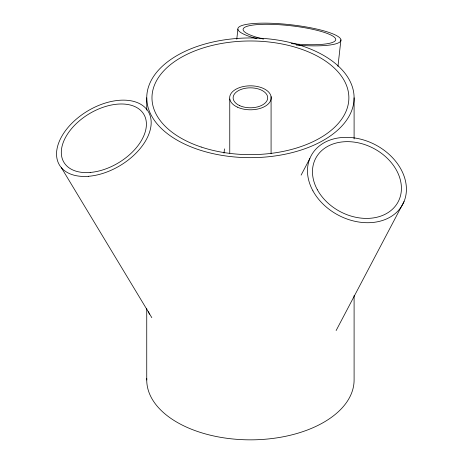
<?xml version="1.0" encoding="UTF-8"?>
<svg xmlns="http://www.w3.org/2000/svg" width="463" height="463" viewBox="0 0 463 463"><rect width="100%" height="100%" fill="white"/><g stroke="black" fill="none" stroke-linecap="round" stroke-linejoin="round"><path stroke-width="0.69" d="M223.999 153.178L224.48 148.878M236.772 39.21L237.901 29.175M337.955 66.359L340.924 39.835M301.112 175.112L309.851 158.508M336.121 330.541L404.049 201.55M61.411 167.751L151.823 317.659M354.097 97.815A103.677 59.86 0 0 1 198.581 149.653A103.677 59.86 0 0 1 198.581 45.976A103.677 59.86 0 0 1 354.097 97.815L354.097 138.952M354.097 295.556L354.097 379.99A103.677 59.86 0 0 1 249.198 439.844A103.677 59.86 0 0 1 146.771 378.578M271.081 96.605L271.081 153.623M229.758 99.024L229.758 153.155M146.742 97.815L146.742 110.084M146.742 308.543L146.742 379.99M257 38.707A51.839 9.845 6.4 0 1 258.713 23.231A51.839 9.845 6.4 0 1 337.151 35.935A51.839 9.845 6.4 0 1 296.279 45.067M263.511 39.089A46.613 8.855 6.4 0 1 260.837 24.406A46.613 8.855 6.4 0 1 332.909 36.137A46.613 8.855 6.4 0 1 291.21 43.597M149.503 314.238A51.839 31.756 -31.1 0 1 148.438 311.657M237.293 107.103A20.766 11.992 0 0 0 270.919 99.736A20.766 11.992 0 0 0 243.052 86.604A20.766 11.992 0 0 0 237.293 107.103M239.493 105.547A17.281 9.978 0 0 0 267.475 99.412A17.281 9.978 0 0 0 244.285 88.485A17.281 9.978 0 0 0 239.493 105.547M201.197 147.037A98.451 56.839 0 0 0 348.87 97.815A98.451 56.839 0 0 0 201.197 48.592A98.451 56.839 0 0 0 201.197 147.037M88.641 176.281A51.839 31.756 -31.1 0 0 150.272 116.126A51.839 31.756 -31.1 0 0 72.662 122.487A51.839 31.756 -31.1 0 0 88.641 176.281M90.175 172.45A46.613 28.55 -31.1 0 0 145.59 118.366A46.613 28.55 -31.1 0 0 75.81 124.078A46.613 28.55 -31.1 0 0 90.175 172.45M312.947 190.878A51.839 39.772 27.8 0 0 398.527 210.358A51.839 39.772 27.8 0 0 359.381 138.854A51.839 39.772 27.8 0 0 312.947 190.878M317.386 189.784A46.613 35.761 27.8 0 0 394.337 207.297A46.613 35.761 27.8 0 0 359.138 143.009A46.613 35.761 27.8 0 0 317.386 189.784"/></g></svg>
